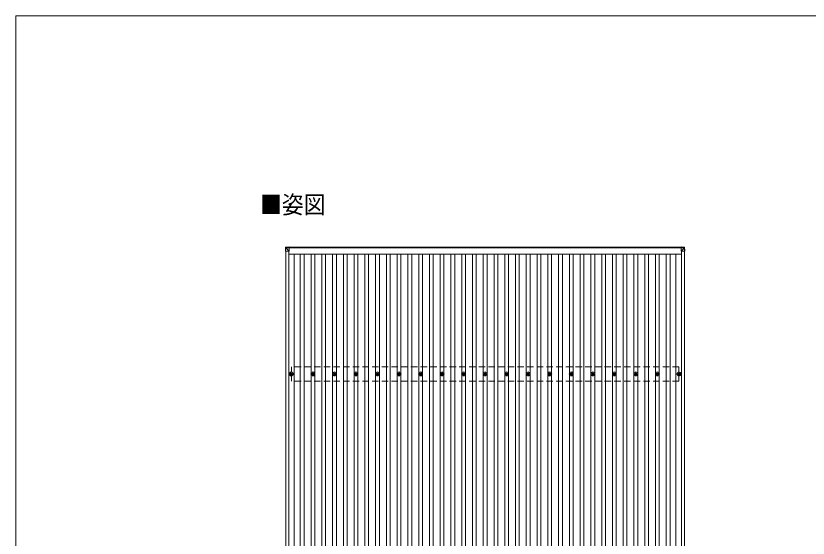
# Model space of a CAD drawing. Units: millimetres at full size, sheet at 1:50; details may follow other scales. Extents: x -14053 to 14053, y -9700 to 9700.
# Drawn here: x -14053 to -6692, y 4850 to 9700 of the extents above; entities that cross this region are included whole.
import ezdxf
from ezdxf.enums import TextEntityAlignment as Align

# ---------------------------------------------------------------- set-up
doc = ezdxf.new("R2010")
doc.units = ezdxf.units.MM
doc.header["$LTSCALE"] = 50
doc.linetypes.add('DASHED1', pattern=[1.8, 1.2, -0.6])
for name, color, linetype, lineweight in [('1-1_壁線', 2, 'Continuous', 20), ('1-2_建具', 134, 'Continuous', 9), ('1-3_階段', 5, 'Continuous', 9), ('1-4_設備', 2, 'DASHED1', 20), ('1-5_仕上げ', 6, 'Continuous', 5), ('F-0_ﾚｲﾔ240', 7, 'Continuous', 9)]:
    doc.layers.add(name, color=color, linetype=linetype, lineweight=lineweight)
doc.layers.add('1-7_ハッチ', color=7, linetype='Continuous')
doc.styles.add('ＭＳ ゴシック', font='')
doc.styles.get('ＭＳ ゴシック').set_extended_font_data('MS Gothic')

msp = doc.modelspace()

# ---------------------------------------------------------------- linework, layer by layer
at = {"layer": '1-1_壁線'}
for p, q in [((-11545.18, 2134.57), (-11545.18, 7515.6)), ((-11516.18, 2134.52), (-11516.18, 7515.55)), ((-11514.7, 7551.78), (-7872.49, 7551.78)), ((-7872.49, 7547.18), (-11514.7, 7547.18)), ((-7870.18, 2134.52), (-7870.18, 7515.55)), ((-7841.18, 2139.4), (-7841.18, 7515.6)), ((-11516.18, 7488.35), (-7870.18, 7488.35)), ((-11466.68, 2159.26), (-11466.68, 7488.35)), ((-7920.51, 2159.26), (-7920.51, 7488.35))]:
    msp.add_line(p, q, dxfattribs=at)
at = {"layer": '1-2_建具'}
for p, q in [((-11410.68, 2159.26), (-11410.68, 7488.35)), ((-11375.68, 2159.26), (-11375.68, 7488.35)), ((-11310.68, 2159.26), (-11310.68, 7488.35)), ((-11275.68, 2159.26), (-11275.68, 7488.35)), ((-11210.68, 2159.26), (-11210.68, 7488.35)), ((-11175.68, 2159.26), (-11175.68, 7488.35)), ((-11110.68, 2159.26), (-11110.68, 7488.35)), ((-11075.68, 2159.26), (-11075.68, 7488.35)), ((-11010.68, 2159.26), (-11010.68, 7488.35)), ((-10975.68, 2159.26), (-10975.68, 7488.35)), ((-10910.68, 2159.26), (-10910.68, 7488.35)), ((-10875.68, 2159.26), (-10875.68, 7488.35)), ((-10810.68, 2159.26), (-10810.68, 7488.35)), ((-10775.68, 2159.26), (-10775.68, 7488.35)), ((-10710.68, 2159.26), (-10710.68, 7488.35)), ((-10675.68, 2159.26), (-10675.68, 7488.35)), ((-10610.68, 2159.26), (-10610.68, 7488.35)), ((-10575.68, 2159.26), (-10575.68, 7488.35)), ((-10510.68, 2159.26), (-10510.68, 7488.35)), ((-10475.68, 2159.26), (-10475.68, 7488.35)), ((-10410.68, 2159.26), (-10410.68, 7488.35)), ((-10375.68, 2159.26), (-10375.68, 7488.35)), ((-10310.68, 2159.26), (-10310.68, 7488.35)), ((-10275.68, 2159.26), (-10275.68, 7488.35)), ((-10210.68, 2159.26), (-10210.68, 7488.35)), ((-10175.68, 2159.26), (-10175.68, 7488.35)), ((-10110.68, 2159.26), (-10110.68, 7488.35)), ((-10075.68, 2159.26), (-10075.68, 7488.35)), ((-10010.68, 2159.26), (-10010.68, 7488.35)), ((-9975.68, 2159.26), (-9975.68, 7488.35)), ((-9910.68, 2159.26), (-9910.68, 7488.35)), ((-9875.68, 2159.26), (-9875.68, 7488.35)), ((-9810.68, 2159.26), (-9810.68, 7488.35)), ((-9775.68, 2159.26), (-9775.68, 7488.35)), ((-9710.68, 2159.26), (-9710.68, 7488.35)), ((-9675.68, 2159.26), (-9675.68, 7488.35)), ((-9610.68, 2159.26), (-9610.68, 7488.35)), ((-9575.68, 2159.26), (-9575.68, 7488.35)), ((-9510.68, 2159.26), (-9510.68, 7488.35)), ((-9475.68, 2159.26), (-9475.68, 7488.35)), ((-9410.68, 2159.26), (-9410.68, 7488.35)), ((-9375.68, 2159.26), (-9375.68, 7488.35)), ((-9310.68, 2159.26), (-9310.68, 7488.35)), ((-9275.68, 2159.26), (-9275.68, 7488.35)), ((-9210.68, 2159.26), (-9210.68, 7488.35)), ((-9175.68, 2159.26), (-9175.68, 7488.35)), ((-9110.68, 2159.26), (-9110.68, 7488.35)), ((-9075.68, 2159.26), (-9075.68, 7488.35)), ((-9010.68, 2159.26), (-9010.68, 7488.35)), ((-8975.68, 2159.26), (-8975.68, 7488.35)), ((-8910.68, 2159.26), (-8910.68, 7488.35)), ((-8875.68, 2159.26), (-8875.68, 7488.35)), ((-8810.68, 2159.26), (-8810.68, 7488.35)), ((-8775.68, 2159.26), (-8775.68, 7488.35)), ((-8710.68, 2159.26), (-8710.68, 7488.35)), ((-8675.68, 2159.26), (-8675.68, 7488.35)), ((-8610.68, 2159.26), (-8610.68, 7488.35)), ((-8575.68, 2159.26), (-8575.68, 7488.35)), ((-8510.68, 2159.26), (-8510.68, 7488.35)), ((-8475.68, 2159.26), (-8475.68, 7488.35)), ((-8410.68, 2159.26), (-8410.68, 7488.35)), ((-8375.68, 2159.26), (-8375.68, 7488.35)), ((-8310.68, 2159.26), (-8310.68, 7488.35)), ((-8275.68, 2159.26), (-8275.68, 7488.35)), ((-8210.68, 2159.26), (-8210.68, 7488.35)), ((-8175.68, 2159.26), (-8175.68, 7488.35)), ((-8110.68, 2159.26), (-8110.68, 7488.35)), ((-8075.68, 2159.26), (-8075.68, 7488.35)), ((-8010.68, 2159.26), (-8010.68, 7488.35)), ((-7975.68, 2159.26), (-7975.68, 7488.35))]:
    msp.add_line(p, q, dxfattribs=at)
at = {"layer": '1-3_階段'}
for p, q in [((-11503.18, 6376.5), (-11498.76, 6376.5)), ((-11503.18, 6373), (-11498.76, 6373)), ((-11494.93, 6384.75), (-11494.93, 6380.33)), ((-11494.93, 6369.17), (-11494.93, 6364.75)), ((-11491.43, 6384.75), (-11491.43, 6380.33)), ((-11491.43, 6369.17), (-11491.43, 6364.75)), ((-11487.6, 6376.5), (-11483.18, 6376.5)), ((-11487.6, 6373), (-11483.18, 6373)), ((-11303.18, 6376.5), (-11298.76, 6376.5)), ((-11303.18, 6373), (-11298.76, 6373)), ((-11294.93, 6384.75), (-11294.93, 6380.33)), ((-11294.93, 6369.17), (-11294.93, 6364.75)), ((-11291.43, 6384.75), (-11291.43, 6380.33)), ((-11291.43, 6369.17), (-11291.43, 6364.75)), ((-11287.6, 6376.5), (-11283.18, 6376.5)), ((-11287.6, 6373), (-11283.18, 6373)), ((-11103.18, 6376.5), (-11098.76, 6376.5)), ((-11103.18, 6373), (-11098.76, 6373)), ((-11094.93, 6384.75), (-11094.93, 6380.33)), ((-11094.93, 6369.17), (-11094.93, 6364.75)), ((-11091.43, 6384.75), (-11091.43, 6380.33)), ((-11091.43, 6369.17), (-11091.43, 6364.75)), ((-11087.6, 6376.5), (-11083.18, 6376.5)), ((-11087.6, 6373), (-11083.18, 6373)), ((-10903.18, 6376.5), (-10898.76, 6376.5)), ((-10903.18, 6373), (-10898.76, 6373)), ((-10894.93, 6384.75), (-10894.93, 6380.33)), ((-10894.93, 6369.17), (-10894.93, 6364.75)), ((-10891.43, 6384.75), (-10891.43, 6380.33)), ((-10891.43, 6369.17), (-10891.43, 6364.75)), ((-10887.6, 6376.5), (-10883.18, 6376.5)), ((-10887.6, 6373), (-10883.18, 6373)), ((-10703.18, 6376.5), (-10698.76, 6376.5)), ((-10703.18, 6373), (-10698.76, 6373)), ((-10694.93, 6384.75), (-10694.93, 6380.33)), ((-10694.93, 6369.17), (-10694.93, 6364.75)), ((-10691.43, 6384.75), (-10691.43, 6380.33)), ((-10691.43, 6369.17), (-10691.43, 6364.75)), ((-10687.6, 6376.5), (-10683.18, 6376.5)), ((-10687.6, 6373), (-10683.18, 6373)), ((-10503.18, 6376.5), (-10498.76, 6376.5)), ((-10503.18, 6373), (-10498.76, 6373)), ((-10494.93, 6384.75), (-10494.93, 6380.33)), ((-10494.93, 6369.17), (-10494.93, 6364.75)), ((-10491.43, 6384.75), (-10491.43, 6380.33)), ((-10491.43, 6369.17), (-10491.43, 6364.75)), ((-10487.6, 6376.5), (-10483.18, 6376.5)), ((-10487.6, 6373), (-10483.18, 6373)), ((-10303.18, 6376.5), (-10298.76, 6376.5)), ((-10303.18, 6373), (-10298.76, 6373)), ((-10294.93, 6384.75), (-10294.93, 6380.33)), ((-10294.93, 6369.17), (-10294.93, 6364.75)), ((-10291.43, 6384.75), (-10291.43, 6380.33)), ((-10291.43, 6369.17), (-10291.43, 6364.75)), ((-10287.6, 6376.5), (-10283.18, 6376.5)), ((-10287.6, 6373), (-10283.18, 6373)), ((-10103.18, 6376.5), (-10098.76, 6376.5)), ((-10103.18, 6373), (-10098.76, 6373)), ((-10094.93, 6384.75), (-10094.93, 6380.33)), ((-10094.93, 6369.17), (-10094.93, 6364.75)), ((-10091.43, 6384.75), (-10091.43, 6380.33)), ((-10091.43, 6369.17), (-10091.43, 6364.75)), ((-10087.6, 6376.5), (-10083.18, 6376.5)), ((-10087.6, 6373), (-10083.18, 6373)), ((-9903.18, 6376.5), (-9898.76, 6376.5)), ((-9903.18, 6373), (-9898.76, 6373)), ((-9894.93, 6384.75), (-9894.93, 6380.33)), ((-9894.93, 6369.17), (-9894.93, 6364.75)), ((-9891.43, 6384.75), (-9891.43, 6380.33)), ((-9891.43, 6369.17), (-9891.43, 6364.75)), ((-9887.6, 6376.5), (-9883.18, 6376.5)), ((-9887.6, 6373), (-9883.18, 6373)), ((-9703.18, 6376.5), (-9698.76, 6376.5)), ((-9703.18, 6373), (-9698.76, 6373)), ((-9694.93, 6384.75), (-9694.93, 6380.33)), ((-9694.93, 6369.17), (-9694.93, 6364.75)), ((-9691.43, 6384.75), (-9691.43, 6380.33)), ((-9691.43, 6369.17), (-9691.43, 6364.75)), ((-9687.6, 6376.5), (-9683.18, 6376.5)), ((-9687.6, 6373), (-9683.18, 6373)), ((-9503.18, 6376.5), (-9498.76, 6376.5)), ((-9503.18, 6373), (-9498.76, 6373)), ((-9494.93, 6384.75), (-9494.93, 6380.33)), ((-9494.93, 6369.17), (-9494.93, 6364.75)), ((-9491.43, 6384.75), (-9491.43, 6380.33)), ((-9491.43, 6369.17), (-9491.43, 6364.75)), ((-9487.6, 6376.5), (-9483.18, 6376.5)), ((-9487.6, 6373), (-9483.18, 6373)), ((-9303.18, 6376.5), (-9298.76, 6376.5)), ((-9303.18, 6373), (-9298.76, 6373)), ((-9294.93, 6384.75), (-9294.93, 6380.33)), ((-9294.93, 6369.17), (-9294.93, 6364.75)), ((-9291.43, 6384.75), (-9291.43, 6380.33)), ((-9291.43, 6369.17), (-9291.43, 6364.75)), ((-9287.6, 6376.5), (-9283.18, 6376.5)), ((-9287.6, 6373), (-9283.18, 6373)), ((-9103.18, 6376.5), (-9098.76, 6376.5)), ((-9103.18, 6373), (-9098.76, 6373)), ((-9094.93, 6384.75), (-9094.93, 6380.33)), ((-9094.93, 6369.17), (-9094.93, 6364.75)), ((-9091.43, 6384.75), (-9091.43, 6380.33)), ((-9091.43, 6369.17), (-9091.43, 6364.75)), ((-9087.6, 6376.5), (-9083.18, 6376.5)), ((-9087.6, 6373), (-9083.18, 6373)), ((-8903.18, 6376.5), (-8898.76, 6376.5)), ((-8903.18, 6373), (-8898.76, 6373)), ((-8894.93, 6384.75), (-8894.93, 6380.33)), ((-8894.93, 6369.17), (-8894.93, 6364.75)), ((-8891.43, 6384.75), (-8891.43, 6380.33)), ((-8891.43, 6369.17), (-8891.43, 6364.75)), ((-8887.6, 6376.5), (-8883.18, 6376.5)), ((-8887.6, 6373), (-8883.18, 6373)), ((-8703.18, 6376.5), (-8698.76, 6376.5)), ((-8703.18, 6373), (-8698.76, 6373)), ((-8694.93, 6384.75), (-8694.93, 6380.33)), ((-8694.93, 6369.17), (-8694.93, 6364.75)), ((-8691.43, 6384.75), (-8691.43, 6380.33)), ((-8691.43, 6369.17), (-8691.43, 6364.75)), ((-8687.6, 6376.5), (-8683.18, 6376.5)), ((-8687.6, 6373), (-8683.18, 6373)), ((-8503.18, 6376.5), (-8498.76, 6376.5)), ((-8503.18, 6373), (-8498.76, 6373)), ((-8494.93, 6384.75), (-8494.93, 6380.33)), ((-8494.93, 6369.17), (-8494.93, 6364.75)), ((-8491.43, 6384.75), (-8491.43, 6380.33)), ((-8491.43, 6369.17), (-8491.43, 6364.75)), ((-8487.6, 6376.5), (-8483.18, 6376.5)), ((-8487.6, 6373), (-8483.18, 6373)), ((-8303.18, 6376.5), (-8298.76, 6376.5)), ((-8303.18, 6373), (-8298.76, 6373)), ((-8294.93, 6384.75), (-8294.93, 6380.33)), ((-8294.93, 6369.17), (-8294.93, 6364.75)), ((-8291.43, 6384.75), (-8291.43, 6380.33)), ((-8291.43, 6369.17), (-8291.43, 6364.75)), ((-8287.6, 6376.5), (-8283.18, 6376.5)), ((-8287.6, 6373), (-8283.18, 6373)), ((-8103.18, 6376.5), (-8098.76, 6376.5)), ((-8103.18, 6373), (-8098.76, 6373)), ((-8094.93, 6384.75), (-8094.93, 6380.33)), ((-8094.93, 6369.17), (-8094.93, 6364.75)), ((-8091.43, 6384.75), (-8091.43, 6380.33)), ((-8091.43, 6369.17), (-8091.43, 6364.75)), ((-8087.6, 6376.5), (-8083.18, 6376.5)), ((-8087.6, 6373), (-8083.18, 6373)), ((-7903.18, 6376.5), (-7898.76, 6376.5)), ((-7903.18, 6373), (-7898.76, 6373)), ((-7894.93, 6384.75), (-7894.93, 6380.33)), ((-7894.93, 6369.17), (-7894.93, 6364.75)), ((-7891.43, 6384.75), (-7891.43, 6380.33)), ((-7891.43, 6369.17), (-7891.43, 6364.75)), ((-7887.6, 6376.5), (-7883.18, 6376.5)), ((-7887.6, 6373), (-7883.18, 6373))]:
    msp.add_line(p, q, dxfattribs=at)
for centre, radius in [((-11493.18, 6374.75), 18.25), ((-11493.18, 6374.75), 10.15), ((-11493.18, 6374.75), 5.85), ((-11493.18, 6374.75), 5.25), ((-11293.18, 6374.75), 18.25), ((-11293.18, 6374.75), 10.15), ((-11293.18, 6374.75), 5.85), ((-11293.18, 6374.75), 5.25), ((-11093.18, 6374.75), 18.25), ((-11093.18, 6374.75), 10.15), ((-11093.18, 6374.75), 5.85), ((-11093.18, 6374.75), 5.25), ((-10893.18, 6374.75), 18.25), ((-10893.18, 6374.75), 10.15), ((-10893.18, 6374.75), 5.85), ((-10893.18, 6374.75), 5.25), ((-10693.18, 6374.75), 18.25), ((-10693.18, 6374.75), 10.15), ((-10693.18, 6374.75), 5.85), ((-10693.18, 6374.75), 5.25), ((-10493.18, 6374.75), 18.25), ((-10493.18, 6374.75), 10.15), ((-10493.18, 6374.75), 5.85), ((-10493.18, 6374.75), 5.25), ((-10293.18, 6374.75), 18.25), ((-10293.18, 6374.75), 10.15), ((-10293.18, 6374.75), 5.85), ((-10293.18, 6374.75), 5.25), ((-10093.18, 6374.75), 18.25), ((-10093.18, 6374.75), 10.15), ((-10093.18, 6374.75), 5.85), ((-10093.18, 6374.75), 5.25), ((-9893.18, 6374.75), 18.25), ((-9893.18, 6374.75), 10.15), ((-9893.18, 6374.75), 5.85), ((-9893.18, 6374.75), 5.25), ((-9693.18, 6374.75), 18.25), ((-9693.18, 6374.75), 10.15), ((-9693.18, 6374.75), 5.85), ((-9693.18, 6374.75), 5.25), ((-9493.18, 6374.75), 18.25), ((-9493.18, 6374.75), 10.15), ((-9493.18, 6374.75), 5.85), ((-9493.18, 6374.75), 5.25), ((-9293.18, 6374.75), 18.25), ((-9293.18, 6374.75), 10.15), ((-9293.18, 6374.75), 5.85), ((-9293.18, 6374.75), 5.25), ((-9093.18, 6374.75), 18.25), ((-9093.18, 6374.75), 10.15), ((-9093.18, 6374.75), 5.85), ((-9093.18, 6374.75), 5.25), ((-8893.18, 6374.75), 18.25), ((-8893.18, 6374.75), 10.15), ((-8893.18, 6374.75), 5.85), ((-8893.18, 6374.75), 5.25), ((-8693.18, 6374.75), 18.25), ((-8693.18, 6374.75), 10.15), ((-8693.18, 6374.75), 5.85), ((-8693.18, 6374.75), 5.25), ((-8493.18, 6374.75), 18.25), ((-8493.18, 6374.75), 10.15), ((-8493.18, 6374.75), 5.85), ((-8493.18, 6374.75), 5.25), ((-8293.18, 6374.75), 18.25), ((-8293.18, 6374.75), 10.15), ((-8293.18, 6374.75), 5.85), ((-8293.18, 6374.75), 5.25), ((-8093.18, 6374.75), 18.25), ((-8093.18, 6374.75), 10.15), ((-8093.18, 6374.75), 5.85), ((-8093.18, 6374.75), 5.25), ((-7893.18, 6374.75), 18.25), ((-7893.18, 6374.75), 10.15), ((-7893.18, 6374.75), 5.85), ((-7893.18, 6374.75), 5.25)]:
    msp.add_circle(centre, radius, dxfattribs=at)
at = {"layer": '1-4_設備'}
for p, q in [((-7893.18, 6441.75), (-11493.18, 6441.75)), ((-11493.18, 6307.75), (-11493.18, 6441.75)), ((-7893.18, 6307.75), (-7893.18, 6441.75)), ((-7893.18, 6307.75), (-11493.18, 6307.75))]:
    msp.add_line(p, q, dxfattribs=at)
at = {"layer": '1-5_仕上げ'}
for p, q in [((-11549, 7515.01), (-11547.13, 7545.55)), ((-11547.13, 7545.55), (-11547.13, 7550.31)), ((-11545.24, 7545.36), (-11547.1, 7514.95)), ((-11547.1, 7515.6), (-11514.7, 7515.54)), ((-11514.7, 7554.11), (-11545.26, 7552.18)), ((-11514.7, 7554.11), (-11545.26, 7552.18)), ((-11545.26, 7552.18), (-11545.26, 7552.18)), ((-11545.26, 7552.18), (-11545.26, 7547.42)), ((-11545.26, 7547.42), (-11514.7, 7549.3)), ((-11545.14, 7545.37), (-11545.24, 7545.36)), ((-11514.7, 7547.33), (-11545.19, 7545.46)), ((-11514.7, 7515.54), (-11545.14, 7546.02)), ((-11514.7, 7554.11), (-11514.7, 7515.54)), ((-7872.49, 7554.11), (-7841.93, 7552.18)), ((-7872.49, 7554.11), (-7872.49, 7515.54)), ((-7872.49, 7554.11), (-7841.93, 7552.18)), ((-7841.93, 7547.42), (-7872.49, 7549.3)), ((-7872.49, 7547.33), (-7842, 7545.46)), ((-7872.49, 7515.54), (-7842.05, 7546.02)), ((-7840.09, 7515.6), (-7872.49, 7515.54)), ((-7842.05, 7545.37), (-7841.95, 7545.36)), ((-7841.95, 7545.36), (-7840.09, 7514.95)), ((-7841.93, 7552.18), (-7841.93, 7552.18)), ((-7841.93, 7552.18), (-7841.93, 7547.42)), ((-7840.06, 7545.55), (-7840.06, 7550.31)), ((-7838.19, 7515.01), (-7840.06, 7545.55))]:
    msp.add_line(p, q, dxfattribs=at)
for points in [[(-11547.13, 7550.31), (-11549, 7519.83), (-11549, 7515.01)], [(-7840.06, 7550.31), (-7838.19, 7519.83), (-7838.19, 7515.01)]]:
    msp.add_lwpolyline(points, dxfattribs=at)
for centre, radius, start, end in [((-11545.14, 7545.43), 2, 93.48408, 176.48407), ((-11544.91, 7558.28), 12.92, 260.08679, 268.52577), ((-11534.88, 7546.48), 10.42, 174.80664, 186.16183), ((-7852.31, 7546.48), 10.42, 353.83817, 5.19336), ((-7842.28, 7558.28), 12.92, 271.47423, 279.91321), ((-7842.05, 7545.43), 2, 3.51593, 86.51592)]:
    msp.add_arc(centre, radius, start, end, dxfattribs=at)
for centre, major_axis, ratio, start_param, end_param in [((-11547, 7515.01), (-2, 0), 0.033268, 0.0000002, 1.5185344), ((-11545.14, 7550.19), (-1.92, -0.56), 0.998105, 4.4898734, 5.9384966), ((-11545.14, 7545.43), (-0.12, 2), 0.02656, 0.0332981, 1.5518323), ((-11509.12, 7547.57), (-36.07, -2.1), 0.055348, 0.0000815, 0.0491486), ((-7878.06, 7547.57), (36.07, -2.1), 0.055348, 6.2340367, 6.2831038), ((-7842.05, 7545.43), (0.12, 2), 0.02656, 4.731353, 6.2498872), ((-7842.05, 7550.19), (1.92, -0.56), 0.998105, 0.3446887, 1.793312), ((-7840.19, 7515.01), (2, 0), 0.033268, 4.7646509, 6.2831851)]:
    msp.add_ellipse(centre, major_axis=major_axis, ratio=ratio, start_param=start_param, end_param=end_param, dxfattribs=at)
at = {"layer": 'F-0_ﾚｲﾔ240', "color": 5}
for q in [(-14053.43, -9700), (13346.57, 9700)]:
    msp.add_line((-14053.43, 9700), q, dxfattribs=at)

# ---------------------------------------------------------------- texts
at = {"layer": '1-7_ハッチ', "style": 'ＭＳ ゴシック', "width": 0.9}
msp.add_text('■姿図', height=165, dxfattribs=at).set_placement((-11784.63, 7814.54), align=Align.BOTTOM_LEFT)

doc.saveas('drawing.dxf')
